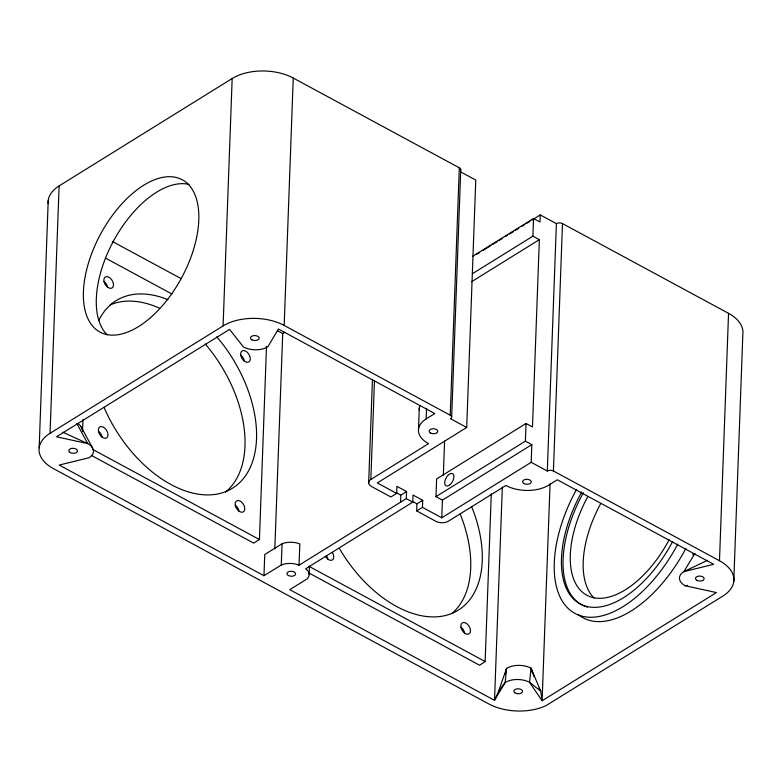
<?xml version="1.0" encoding="UTF-8"?>
<svg xmlns="http://www.w3.org/2000/svg" width="782" height="782" viewBox="0 0 782 782"><rect width="100%" height="100%" fill="white"/><g stroke="black" fill="none" stroke-linecap="round" stroke-linejoin="round"><path stroke-width="1.17" d="M39.159 447.803L48.23 200.407M532.034 220.016L540.254 214.923L556.383 223.632A4.33 2.493 2.1 0 1 562.493 223.584L728.55 313.347L719.479 560.743A43.284 24.946 2.1 0 1 722.881 596.07L545.992 705.647A43.43 25.034 2.1 0 1 488.75 703.917L53.45 468.633A43.284 24.946 2.1 0 1 50.048 433.306L59.119 185.911L232.166 78.523A43.284 24.946 2.1 0 1 293.25 78.053L459.308 167.817A4.33 2.493 2.1 0 1 460.51 170.525M82.53 431.527L82.97 419.387M50.048 433.306L223.095 325.918L232.166 78.523M91.367 455.398L253.661 543.119L259.428 539.541L266.506 346.367M263.974 575.728L264.746 554.516L282.058 543.783A15.484 8.925 2.1 0 1 297.414 543.109L299.819 543.989L299.037 565.191L296.642 564.311A15.484 8.925 2.1 0 0 281.276 564.985L263.974 575.728L59.217 465.055L89.08 457.753A17.312 9.98 2.1 0 0 87.721 443.619L76.851 423.57M274.824 548.808L282.713 333.562L284.785 332.282M460.725 171.923L475.769 180.065L466.698 427.461L450.579 418.741A4.33 2.493 2.1 0 0 450.237 415.213L284.179 325.449L293.25 78.053M281.276 564.985L282.058 543.783M309.164 574.516L309.467 566.266M368.654 483.002L372.457 379.417M299.037 565.191L406.308 498.623L406.572 491.555L396.894 486.326L396.64 493.393L390.873 496.971L371.528 486.521A8.661 4.985 2.1 0 1 370.844 479.454L374.461 380.736M400.54 502.2L400.804 495.133L406.572 491.555M412.788 502.122L413.043 495.055L422.72 500.285L422.456 507.352L416.689 510.929L436.014 521.379A8.661 4.985 2.1 0 0 448.233 521.281L505.915 485.485A30.293 17.468 2.1 0 0 548.671 485.163L557.322 479.786L713.712 564.321L683.849 571.622A17.312 9.98 2.1 0 0 685.208 585.747L716.429 592.58L542.112 700.76L529.57 682.334L531.027 668.19A17.312 9.98 2.1 0 0 506.589 668.375L498.496 691.435L494.517 700.34L289.77 589.667L307.072 578.924A15.493 8.934 2.1 0 0 307.111 569.99L305.606 568.827L412.788 502.122L406.308 498.623M418.517 429.074L419.299 407.872M416.689 510.929L416.953 503.862L422.72 500.285M370.844 479.454L428.526 443.658A30.293 17.468 2.1 0 1 426.141 418.927L426.532 408.331M435.985 496.638L525.387 441.156L531.838 444.645L442.426 500.128L435.985 496.638L436.63 478.965L526.032 423.482L532.483 426.972L539.355 239.654L532.904 236.174L472.269 273.798M422.456 507.352L441.781 517.792L442.426 500.128M443.345 475.153L444.596 441.097M450.237 415.213L459.308 167.817M451.673 416.962L460.745 169.567M308.685 572.864L479.581 665.238L485.133 661.543L491.282 493.882M502.337 487.069L494.517 700.34L505.133 682.52L506.589 668.375L505.289 674.182M525.387 441.156L526.032 423.482M532.904 236.174L533.549 218.501L540 221.99L540.254 214.923M441.781 517.792L531.183 462.318L531.838 444.645M719.479 560.743L553.421 470.979A4.33 2.493 2.1 0 0 547.312 471.028L556.383 223.632M550.069 483.823L542.112 700.76L540.733 691.112L531.027 668.19L532.337 672.647M553.421 470.979L562.493 223.584M733.77 581.573L742.841 334.178A43.284 24.946 2.1 0 0 728.55 313.347M694.983 553.363L683.849 571.622L707.563 560.293M498.496 691.435L505.133 682.52A17.312 9.98 2.1 0 1 529.57 682.334L540.733 691.112L539.042 688.316M472.915 256.125L533.549 218.501M476.541 254.453L479.63 252.547M482.709 250.631L490.93 245.528M492.983 244.258L497.098 241.706M499.151 240.426L502.239 238.51M505.319 236.604L507.371 235.323M509.424 234.053L513.539 231.501M515.592 230.221L518.681 228.315M521.76 226.399L524.839 224.483M526.902 223.212L529.981 221.296M471.526 281.745L539.355 239.654M426.141 418.927L434.792 413.561L278.412 329.027L267.894 346.788A17.312 9.98 2.1 0 1 243.456 346.973L229.546 329.408L56.499 436.786L87.721 443.619L62.775 432.163M466.698 427.461L377.295 482.934L396.64 493.393M685.208 585.747L687.583 585.356M531.183 462.318L547.312 471.028M112.246 241.413L180.867 278.5M277.356 330.659L282.713 333.562M105.335 258.011L171.972 294.032M396.503 492.816L400.804 495.133M412.652 501.536L416.953 503.862M92.833 449.494L259.428 539.541M308.87 566.266L485.133 661.543M81.181 426.952L92.628 448.066M531.027 668.19L534.194 676.86M77.868 423.482A17.312 9.98 2.1 0 1 82.022 429.533M692.803 554.829A17.312 9.98 2.1 0 1 693.409 553.588M223.095 325.918A43.284 24.946 2.1 0 1 284.179 325.449M471.654 506.697A110.36 68.474 58.2 0 1 448.516 614.652A110.36 68.474 58.2 0 1 339.554 548.72M98.845 431.556A6.491 4.027 58.2 0 1 102.119 437.148M216.829 336.856A110.36 68.474 58.2 0 1 232.606 488.134A110.36 68.474 58.2 0 1 104.006 407.275M98.737 320.63A110.36 68.474 58.2 0 1 167.935 299.692M669.128 539.785A86.558 46.03 -61.6 0 1 586.94 595.288A86.558 46.03 -61.6 0 1 587.937 496.404M107.193 334.843A86.558 46.03 -61.6 0 1 113.732 240.592A86.558 46.03 -61.6 0 1 189.058 184.415M110.223 304.863A110.36 68.474 58.2 0 1 159.626 308.245M205.285 344.012A110.36 68.474 58.2 0 1 225.539 492.083M672.657 541.506A97.379 51.788 -61.6 0 1 580 603.841A97.379 51.788 -61.6 0 1 581.73 491.946M332.438 552.522A6.491 4.027 58.2 0 1 332.164 560.02A6.491 4.027 58.2 0 1 325.322 556.315M326.671 556.1A6.491 4.027 58.2 0 1 327.834 559.15M48.171 203.672A43.284 24.946 2.1 0 1 59.119 185.911M235.646 505.495A6.491 4.027 58.2 0 1 238.921 511.096M460.109 513.862A110.36 68.474 58.2 0 1 452.172 613.313M594.076 598.015A86.558 46.03 -61.6 0 1 600.84 503.373M461.351 627.496A6.491 4.027 58.2 0 1 464.635 633.097M241.139 355.556A6.491 4.027 58.2 0 1 244.424 361.147M104.338 281.608A6.491 4.027 58.2 0 1 107.623 287.209M587.497 607.096A97.379 51.788 -61.6 0 1 583.343 492.816M677.798 544.086A108.199 57.536 -61.6 0 1 574.926 613.401A108.199 57.536 -61.6 0 1 576.588 489.356M685.863 548.446A108.199 57.536 -61.6 0 1 578.69 614.945M419.26 410.159A30.293 17.468 2.1 0 1 419.846 405.623M70.243 452.592A4.33 2.493 2.1 0 0 77.369 451.419A4.33 2.493 2.1 0 0 71.778 448.399A4.33 2.493 2.1 0 0 70.243 452.592M251.941 339.838A4.33 2.493 2.1 0 0 259.057 338.665A4.33 2.493 2.1 0 0 253.476 335.644A4.33 2.493 2.1 0 0 251.941 339.838M235.245 505.211A6.491 4.027 58.2 0 0 243.251 511.956A6.491 4.027 58.2 0 0 241.413 501.917A6.491 4.027 58.2 0 0 235.245 505.211M150.564 317.609A86.558 46.03 -61.6 0 0 185.705 182.02A86.558 46.03 -61.6 0 0 87.046 268.118A86.558 46.03 -61.6 0 0 150.564 317.609M98.444 431.263A6.491 4.027 58.2 0 0 106.45 438.018A6.491 4.027 58.2 0 0 104.612 427.979A6.491 4.027 58.2 0 0 98.444 431.263M103.947 281.325A6.491 4.027 58.2 0 0 111.953 288.069A6.491 4.027 58.2 0 0 110.106 278.03A6.491 4.027 58.2 0 0 103.947 281.325M240.748 355.263A6.491 4.027 58.2 0 0 248.754 362.017A6.491 4.027 58.2 0 0 246.907 351.978A6.491 4.027 58.2 0 0 240.748 355.263M460.96 627.213A6.491 4.027 58.2 0 0 468.965 633.958A6.491 4.027 58.2 0 0 467.118 623.919A6.491 4.027 58.2 0 0 460.96 627.213M696.918 580.361A4.33 2.493 2.1 0 0 704.035 579.179A4.33 2.493 2.1 0 0 698.443 576.158A4.33 2.493 2.1 0 0 696.918 580.361M288.402 575.532A4.33 2.493 2.1 0 0 295.528 574.359A4.33 2.493 2.1 0 0 289.936 571.339A4.33 2.493 2.1 0 0 288.402 575.532M430.559 433.033A4.33 2.493 2.1 0 0 437.676 431.86A4.33 2.493 2.1 0 0 432.094 428.839A4.33 2.493 2.1 0 0 430.559 433.033M524.067 483.579A4.33 2.493 2.1 0 0 531.183 482.406A4.33 2.493 2.1 0 0 525.602 479.386A4.33 2.493 2.1 0 0 524.067 483.579M450.276 484.469A6.921 3.685 -61.6 0 0 452.69 473.726A6.921 3.685 -61.6 0 0 444.88 481.057A6.921 3.685 -61.6 0 0 450.276 484.469M514.654 692.598A4.33 2.493 2.1 0 0 522.122 692.412A4.33 2.493 2.1 0 0 517.831 688.766A4.33 2.493 2.1 0 0 514.654 692.598"/></g></svg>
